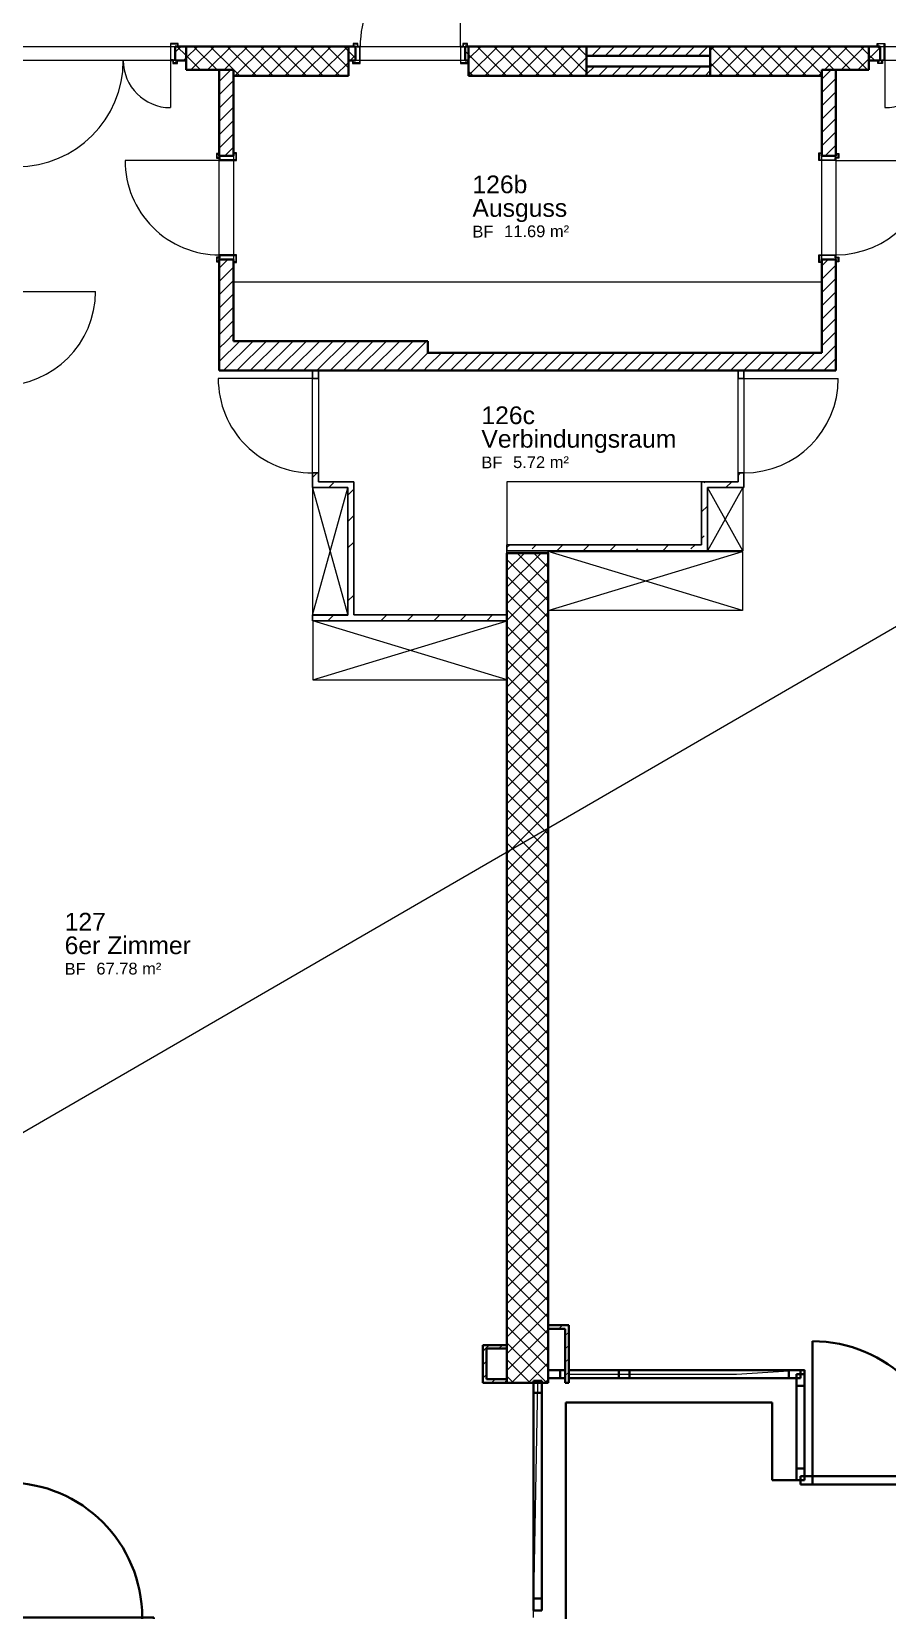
# Model space of a CAD drawing. Header units: centimetres. Extents: x -63 to 12757, y -227 to 7527.
# Drawn here: x 2124 to 2850, y 952 to 2291 of the extents above; entities that cross this region are included whole.
import ezdxf

# ---------------------------------------------------------------- set-up
doc = ezdxf.new("R2010")
doc.units = ezdxf.units.CM
for name, color, linetype, lineweight in [('A----___H_HATCH', 252, 'Continuous', 9), ('A----___J_MARKEN', 252, 'Continuous', 15), ('A_E--___E_WAENDE', 7, 'Continuous', 35), ('A_E5-___E_FENTUER', 252, 'Continuous', 9), ('A_M1-___E_TRENNWAENDE', 7, 'Continuous', 25), ('A_R--___E_AUSSTATTUNG', 253, 'Continuous', 9), ('A_Z20___E_RAUM', 255, 'Continuous', 9), ('A_Z21___T_RAUMTEXT', 7, 'Continuous', 15)]:
    doc.layers.add(name, color=color, linetype=linetype, lineweight=lineweight)
doc.styles.add('Arial_1', font='arial.ttf', dxfattribs={"height": 0.2})
doc.styles.add('Arial_2', font='arial.ttf', dxfattribs={"height": 10})
doc.styles.add('Arial_3', font='arial.ttf', dxfattribs={"height": 15})
pattern_1 = [(45, (0, 0), (-7.071068, 7.071068), []), (135, (0, 0), (-7.071068, -7.071068), [])]
pattern_2 = [(45, (0, 0), (-5.656854, 5.656854), [])]
pattern_3 = [(45, (0, 0), (-22.45064, 22.45064), []), (45, (22.45, 0), (-22.45064, 22.45064), [15.875, -7.937])]

# ---------------------------------------------------------------- blocks, each defined once
blk = doc.blocks.new('_Zargentür 2-flg - Ungleich - 130 x 210-1939757-033O')
at = {"layer": 'A_E5-___E_FENTUER'}
for p, q in [((-90, -1.6), (-90, 88.4)), ((40, -1.6), (40, 38.4)), ((-96, 0.9), (-92, 0.9)), ((-96, -1.6), (-96, 0.9)), ((-95.5, 0.4), (-95.5, -1.6)), ((-92.5, 0.4), (-95.5, 0.4)), ((-92.5, -2.1), (-92.5, 0.4)), ((-92, 0.9), (-92, -1.6)), ((42, 0.9), (46, 0.9)), ((42, -1.6), (42, 0.9)), ((42.5, 0.4), (42.5, -2.1)), ((45.5, 0.4), (42.5, 0.4)), ((45.5, -1.6), (45.5, 0.4)), ((46, 0.9), (46, -1.6)), ((-95.5, -1.6), (-96, -1.6)), ((-90.5, -2.1), (-92.5, -2.1)), ((-92, -1.6), (-90, -1.6)), ((-90.5, -15.6), (-90.5, -2.1)), ((-90, -1.6), (-90, -16.1)), ((40, -1.6), (42, -1.6)), ((40, -16.1), (40, -1.6)), ((40.5, -2.1), (40.5, -15.6)), ((42.5, -2.1), (40.5, -2.1)), ((46, -1.6), (45.5, -1.6)), ((-96.5, -13.6), (-96, -13.6)), ((-96.5, -16.1), (-96.5, -13.6)), ((-90, -16.1), (-96.5, -16.1)), ((-96, -13.6), (-96, -15.6)), ((-96, -15.6), (-90.5, -15.6)), ((46.5, -16.1), (40, -16.1)), ((40.5, -15.6), (46, -15.6)), ((46, -13.6), (46.5, -13.6)), ((46, -15.6), (46, -13.6)), ((46.5, -13.6), (46.5, -16.1))]:
    blk.add_line(p, q, dxfattribs=at)
for centre, radius, start, end in [((-90, -1.6), 90, 360, 90), ((40, -1.6), 40, 90, 180)]:
    blk.add_arc(centre, radius, start, end, dxfattribs=at)
blk = doc.blocks.new('_Zargentür 2-flg - Ungleich - 130 x 210-1939760-033O')
at = {"layer": 'A_E5-___E_FENTUER'}
for p, q in [((-90, 16.1), (-96.5, 16.1)), ((-96.5, 16.1), (-96.5, 13.6)), ((-96.5, 13.6), (-96, 13.6)), ((-96, 13.6), (-96, 15.6)), ((-96, 15.6), (-90.5, 15.6)), ((-90.5, 15.6), (-90.5, 2.1)), ((-90, 1.6), (-90, 16.1)), ((40, 16.1), (40, 1.6)), ((46.5, 16.1), (40, 16.1)), ((40.5, 2.1), (40.5, 15.6)), ((40.5, 15.6), (46, 15.6)), ((46, 15.6), (46, 13.6)), ((46, 13.6), (46.5, 13.6)), ((46.5, 13.6), (46.5, 16.1)), ((-95.5, 1.6), (-96, 1.6)), ((-96, 1.6), (-96, -0.9)), ((-95.5, -0.4), (-95.5, 1.6)), ((-90.5, 2.1), (-92.5, 2.1)), ((-92.5, 2.1), (-92.5, -0.4)), ((-92, -0.9), (-92, 1.6)), ((-92, 1.6), (-90, 1.6)), ((-90, 1.6), (-90, -88.4)), ((40, 1.6), (40, -38.4)), ((40, 1.6), (42, 1.6)), ((42.5, 2.1), (40.5, 2.1)), ((42, 1.6), (42, -0.9)), ((42.5, -0.4), (42.5, 2.1)), ((46, 1.6), (45.5, 1.6)), ((45.5, 1.6), (45.5, -0.4)), ((46, -0.9), (46, 1.6)), ((-96, -0.9), (-92, -0.9)), ((-92.5, -0.4), (-95.5, -0.4)), ((42, -0.9), (46, -0.9)), ((45.5, -0.4), (42.5, -0.4))]:
    blk.add_line(p, q, dxfattribs=at)
for centre, radius, start, end in [((-90, 1.6), 90, 270, 0), ((40, 1.6), 40, 180, 270)]:
    blk.add_arc(centre, radius, start, end, dxfattribs=at)
blk = doc.blocks.new('_Zargentür 1-flg - 80 x 210-2022519-033O')
at = {"layer": 'A_E5-___E_FENTUER'}
for p, q in [((-40, 19.3), (-46.5, 19.3)), ((-46.5, 19.3), (-46.5, 16.8)), ((-46.5, 16.8), (-46, 16.8)), ((-46, 16.8), (-46, 18.8)), ((-46, 18.8), (-40.5, 18.8)), ((-40.5, 18.8), (-40.5, 5.3)), ((-40, 4.8), (-40, 19.3)), ((40, 19.3), (40, 4.8)), ((46.5, 19.3), (40, 19.3)), ((40.5, 5.3), (40.5, 18.8)), ((40.5, 18.8), (46, 18.8)), ((46, 18.8), (46, 16.8)), ((46, 16.8), (46.5, 16.8)), ((46.5, 16.8), (46.5, 19.3)), ((-45.5, 4.8), (-46, 4.8)), ((-46, 4.8), (-46, 2.3)), ((-46, 2.3), (-42, 2.3)), ((-45.5, 2.8), (-45.5, 4.8)), ((-42.5, 2.8), (-45.5, 2.8)), ((-40.5, 5.3), (-42.5, 5.3)), ((-42.5, 5.3), (-42.5, 2.8)), ((-42, 2.3), (-42, 4.8)), ((-42, 4.8), (-40, 4.8)), ((-40, 4.8), (-40, -75.2)), ((40, 4.8), (42, 4.8)), ((42.5, 5.3), (40.5, 5.3)), ((42, 4.8), (42, 2.3)), ((42, 2.3), (46, 2.3)), ((42.5, 2.8), (42.5, 5.3)), ((45.5, 2.8), (42.5, 2.8)), ((46, 4.8), (45.5, 4.8)), ((45.5, 4.8), (45.5, 2.8)), ((46, 2.3), (46, 4.8))]:
    blk.add_line(p, q, dxfattribs=at)
blk.add_arc((-40, 4.8), 80, 270, 0, dxfattribs=at)
blk = doc.blocks.new('_Zargentür 1-flg - 85 x 210-2022585-033O')
at = {"layer": 'A_E5-___E_FENTUER'}
for p, q in [((-42.5, 19.3), (-49, 19.3)), ((-49, 19.3), (-49, 16.8)), ((-49, 16.8), (-48.5, 16.8)), ((-48.5, 16.8), (-48.5, 18.8)), ((-48.5, 18.8), (-43, 18.8)), ((-43, 18.8), (-43, 5.3)), ((-42.5, 4.8), (-42.5, 19.3)), ((42.5, 19.3), (42.5, 4.8)), ((49, 19.3), (42.5, 19.3)), ((43, 5.3), (43, 18.8)), ((43, 18.8), (48.5, 18.8)), ((48.5, 18.8), (48.5, 16.8)), ((48.5, 16.8), (49, 16.8)), ((49, 16.8), (49, 19.3)), ((-48, 4.8), (-48.5, 4.8)), ((-48.5, 4.8), (-48.5, 2.3)), ((-48.5, 2.3), (-44.5, 2.3)), ((-48, 2.8), (-48, 4.8)), ((-45, 2.8), (-48, 2.8)), ((-43, 5.3), (-45, 5.3)), ((-45, 5.3), (-45, 2.8)), ((-44.5, 2.3), (-44.5, 4.8)), ((-44.5, 4.8), (-42.5, 4.8)), ((-42.5, 4.8), (-42.5, -80.2)), ((42.5, 4.8), (44.5, 4.8)), ((45, 5.3), (43, 5.3)), ((44.5, 4.8), (44.5, 2.3)), ((44.5, 2.3), (48.5, 2.3)), ((45, 2.8), (45, 5.3)), ((48, 2.8), (45, 2.8)), ((48.5, 4.8), (48, 4.8)), ((48, 4.8), (48, 2.8)), ((48.5, 2.3), (48.5, 4.8))]:
    blk.add_line(p, q, dxfattribs=at)
blk.add_arc((-42.5, 4.8), 85, 270, 0, dxfattribs=at)
blk = doc.blocks.new('_Zargentür 1-flg - 80 x 210-V13-033O')
at = {"layer": 'A_E5-___E_FENTUER'}
for p, q in [((-40, -4.8), (-40, 75.2)), ((-46, -2.3), (-42, -2.3)), ((-46, -4.8), (-46, -2.3)), ((-45.5, -4.8), (-46, -4.8)), ((-45.5, -2.8), (-45.5, -4.8)), ((-42.5, -2.8), (-45.5, -2.8)), ((-42.5, -5.3), (-42.5, -2.8)), ((-40.5, -5.3), (-42.5, -5.3)), ((-42, -2.3), (-42, -4.8)), ((-42, -4.8), (-40, -4.8)), ((-40.5, -18.8), (-40.5, -5.3)), ((-40, -4.8), (-40, -19.3)), ((40, -4.8), (42, -4.8)), ((40, -19.3), (40, -4.8)), ((40.5, -5.3), (40.5, -18.8)), ((42.5, -5.3), (40.5, -5.3)), ((42, -2.3), (46, -2.3)), ((42, -4.8), (42, -2.3)), ((42.5, -2.8), (42.5, -5.3)), ((45.5, -2.8), (42.5, -2.8)), ((45.5, -4.8), (45.5, -2.8)), ((46, -4.8), (45.5, -4.8)), ((46, -2.3), (46, -4.8)), ((-46.5, -16.8), (-46, -16.8)), ((-46.5, -19.3), (-46.5, -16.8)), ((-40, -19.3), (-46.5, -19.3)), ((-46, -16.8), (-46, -18.8)), ((-46, -18.8), (-40.5, -18.8)), ((46.5, -19.3), (40, -19.3)), ((40.5, -18.8), (46, -18.8)), ((46, -16.8), (46.5, -16.8)), ((46, -18.8), (46, -16.8)), ((46.5, -16.8), (46.5, -19.3))]:
    blk.add_line(p, q, dxfattribs=at)
blk.add_arc((-40, -4.8), 80, 360, 90, dxfattribs=at)
blk = doc.blocks.new('_Zargentür 1-flg - 80 x 210-V16-033O')
at = {"layer": 'A_E5-___E_FENTUER'}
for p, q in [((-40, -4.8), (-40, 75.2)), ((-46, -2.3), (-42, -2.3)), ((-46, -4.8), (-46, -2.3)), ((-45.5, -4.8), (-46, -4.8)), ((-45.5, -2.8), (-45.5, -4.8)), ((-42.5, -2.8), (-45.5, -2.8)), ((-42.5, -5.3), (-42.5, -2.8)), ((-40.5, -5.3), (-42.5, -5.3)), ((-42, -2.3), (-42, -4.8)), ((-42, -4.8), (-40, -4.8)), ((-40.5, -18.8), (-40.5, -5.3)), ((-40, -4.8), (-40, -19.3)), ((40, -4.8), (42, -4.8)), ((40, -19.3), (40, -4.8)), ((40.5, -5.3), (40.5, -18.8)), ((42.5, -5.3), (40.5, -5.3)), ((42, -2.3), (46, -2.3)), ((42, -4.8), (42, -2.3)), ((42.5, -2.8), (42.5, -5.3)), ((45.5, -2.8), (42.5, -2.8)), ((45.5, -4.8), (45.5, -2.8)), ((46, -4.8), (45.5, -4.8)), ((46, -2.3), (46, -4.8)), ((-46.5, -16.8), (-46, -16.8)), ((-46, -16.8), (-46, -18.8)), ((-46, -18.8), (-40.5, -18.8)), ((-40, -19.3), (-46, -19.3)), ((46.5, -19.3), (40, -19.3)), ((40.5, -18.8), (46, -18.8)), ((46, -16.8), (46.5, -16.8)), ((46, -18.8), (46, -16.8)), ((46.5, -16.8), (46.5, -19.3))]:
    blk.add_line(p, q, dxfattribs=at)
blk.add_arc((-40, -4.8), 80, 360, 90, dxfattribs=at)
blk = doc.blocks.new('_Tür 1-flg - 80 x 210-1934390-033O')
at = {"layer": 'A_E5-___E_FENTUER'}
blk.add_line((-40, 2.44), (-40, 82.44), dxfattribs=at)
blk.add_arc((-40, 2.44), 80, 360, 90, dxfattribs=at)
blk = doc.blocks.new('_Tür 1-flg - 80 x 210-1934389-033O')
at = {"layer": 'A_E5-___E_FENTUER'}
blk.add_line((-40, -2.44), (-40, -82.44), dxfattribs=at)
blk.add_arc((-40, -2.44), 80, 270, 0, dxfattribs=at)
blk = doc.blocks.new('_Tür 1-flg - Rahmen - Unterlicht - _Tür 1-flg - Rahmen 10_10_30 - U 224cm-1390390-033O')
at = {"layer": 'A_E--___E_WAENDE'}
for p, q in [((-57.2, 3.5), (-57.2, 118)), ((-57.2, 3.5), (-67.2, 3.5)), ((-67.2, 3.5), (-67.2, -3.5)), ((-57.2, -3.5), (-57.2, 3.5)), ((-57.2, 3.5), (-57.2, -3.5)), ((-57.2, 3.5), (57.2, 3.5)), ((67.2, 3.5), (57.2, 3.5)), ((57.2, 3.5), (57.2, -3.5)), ((57.2, -3.5), (57.2, 3.5)), ((67.2, -3.5), (67.2, 3.5)), ((-67.2, -3.5), (-57.2, -3.5)), ((57.2, -3.5), (-57.2, -3.5)), ((57.2, -3.5), (67.2, -3.5))]:
    blk.add_line(p, q, dxfattribs=at)
blk.add_arc((-57.2, 3.5), 114.5, 0, 90, dxfattribs=at)
blk = doc.blocks.new('_Flügel 1-flg - Unterlicht - Rahmen 10cm - Höhe U 151cm-1954290-033O')
at = {"layer": 'A_E--___E_WAENDE'}
for p, q in [((-87.3, 3.5), (-97.3, 3.5)), ((-97.3, 3.5), (-97.3, -3.5)), ((-87.3, -3.5), (-87.3, 3.5)), ((-87.3, 3.5), (87.3, 3.5)), ((-87.3, 3.5), (-87.3, -3.5)), ((97.3, 3.5), (87.3, 3.5)), ((87.3, 3.5), (87.3, -3.5)), ((87.3, 3.5), (87.3, -3.5)), ((97.3, -3.5), (97.3, 3.5)), ((-97.3, -3.5), (-87.3, -3.5)), ((87.3, -3.5), (-87.3, -3.5)), ((87.3, -3.5), (97.3, -3.5))]:
    blk.add_line(p, q, dxfattribs=at)
blk = doc.blocks.new('_Flügel 2-flg - Unterlicht - Rahmen 10cm - Unterlicht 151cm-1394639-033O')
at = {"layer": 'A_E--___E_WAENDE'}
for p, q in [((-97, 3.5), (-107, 3.5)), ((-107, 3.5), (-107, -3.5)), ((-97, -3.5), (-97, 3.5)), ((-97, 3.5), (-92.5, 3.5)), ((-97, 3.5), (-97, -3.5)), ((-89.5, 3.5), (-47, 3.5)), ((-38, 3.5), (-47, 3.5)), ((-47, 3.5), (-47, -3.5)), ((-47, -3.5), (-47, 3.5)), ((-38, -3.5), (-38, 3.5)), ((-38, 3.5), (97, 3.5)), ((-38, 3.5), (-38, -3.5)), ((107, 3.5), (97, 3.5)), ((97, 3.5), (97, -3.5)), ((97, 3.5), (97, -3.5)), ((107, -3.5), (107, 3.5)), ((-107, -3.5), (-97, -3.5)), ((-92.5, -3.5), (-97, -3.5)), ((-47, -3.5), (-89.5, -3.5)), ((-47, -3.5), (-38, -3.5)), ((97, -3.5), (-38, -3.5)), ((97, -3.5), (107, -3.5))]:
    blk.add_line(p, q, dxfattribs=at)
blk = doc.blocks.new('_Flügel 1-flg - Unterlicht - Rahmen 10cm - Höhe U 151cm-1386699-033O')
at = {"layer": 'A_E--___E_WAENDE'}
for p, q in [((-35, 3.5), (-45, 3.5)), ((-45, 3.5), (-45, -3.5)), ((-35, -3.5), (-35, 3.5)), ((-35, 3.5), (35, 3.5)), ((-35, 3.5), (-35, -3.5)), ((45, 3.5), (35, 3.5)), ((35, 3.5), (35, -3.5)), ((35, 3.5), (35, -3.5)), ((45, -3.5), (45, 3.5)), ((-45, -3.5), (-35, -3.5)), ((35, -3.5), (-35, -3.5)), ((35, -3.5), (45, -3.5))]:
    blk.add_line(p, q, dxfattribs=at)
blk = doc.blocks.new('_Schrank Variabel - _Schrank Variabel-2058761-033O')
at = {"layer": 'A_R--___E_AUSSTATTUNG'}
for p, q in [((-20.8, -80.1), (-20.8, 84.7)), ((-20.8, 84.7), (29.2, 84.7)), ((-20.8, -80.1), (29.2, 84.7)), ((-20.8, 84.7), (29.2, -80.1)), ((29.2, 84.7), (29.2, -80.1)), ((29.2, -80.1), (-20.8, -80.1))]:
    blk.add_line(p, q, dxfattribs=at)
blk = doc.blocks.new('_Schrank Variabel - _Schrank Variabel-2055814-033O')
at = {"layer": 'A_R--___E_AUSSTATTUNG'}
for p, q in [((-10.8, -24.5), (-10.8, 29)), ((-10.8, 29), (19.2, 29)), ((-10.8, -24.5), (19.2, 29)), ((-10.8, 29), (19.2, -24.5)), ((19.2, 29), (19.2, -24.5)), ((19.2, -24.5), (-10.8, -24.5))]:
    blk.add_line(p, q, dxfattribs=at)
blk = doc.blocks.new('_Schrank Variabel - _Schrank Variabel-2058941-033O')
at = {"layer": 'A_R--___E_AUSSTATTUNG'}
for p, q in [((29.2, 80.1), (-20.8, 80.1)), ((-20.8, 80.1), (-20.8, -84.7)), ((-20.8, 80.1), (29.2, -84.7)), ((-20.8, -84.7), (29.2, 80.1)), ((29.2, -84.7), (29.2, 80.1)), ((-20.8, -84.7), (29.2, -84.7))]:
    blk.add_line(p, q, dxfattribs=at)
blk = doc.blocks.new('_Schrank Variabel - _Schrank Variabel-2075655-033O')
at = {"layer": 'A_R--___E_AUSSTATTUNG'}
for p, q in [((19.2, 51.7), (-10.8, 51.7)), ((-10.8, 51.7), (-10.8, -56.3)), ((-10.8, 51.7), (19.2, -56.3)), ((-10.8, -56.3), (19.2, 51.7)), ((19.2, -56.3), (19.2, 51.7)), ((-10.8, -56.3), (19.2, -56.3))]:
    blk.add_line(p, q, dxfattribs=at)
blk = doc.blocks.new('_Beschriftung Räume - Nummer_ Name_ Fläche-157530-033O')
at = {"layer": 'A_Z21___T_RAUMTEXT', "insert": (-0.364, -0.522), "char_height": 0.2, "width": 0.44093, "attachment_point": 1, "style": 'Arial_1'}
blk.add_mtext('BF', dxfattribs=at)

msp = doc.modelspace()

# ---------------------------------------------------------------- hatches: boundary and pattern name
at = {"layer": 'A----___H_HATCH'}
h = msp.add_hatch(dxfattribs=at)
h.set_pattern_fill('FP_2', color=256, style=0, pattern_type=2)
h.set_pattern_definition(pattern_1)
h.paths.add_polyline_path([(2107.3, 2266.6), (2107.3, 2278.6), (2097.8, 2278.6), (2097.8, 2266.6)], flags=0)
h.paths.add_polyline_path([(2254.8, 2266.6), (2254.8, 2278.6), (2245.3, 2278.6), (2245.3, 2266.6)], flags=0)
h = msp.add_hatch(dxfattribs=at)
h.set_pattern_fill('FP_2', color=256, style=0, pattern_type=2)
h.set_pattern_definition(pattern_1)
h.paths.add_polyline_path([(2294.8, 2258.6), (2294.8, 2278.6), (2254.8, 2278.6), (2254.8, 2258.6)], flags=0)
h = msp.add_hatch(dxfattribs=at)
h.set_pattern_fill('FP_2', color=256, style=0, pattern_type=2)
h.set_pattern_definition(pattern_1)
h.paths.add_polyline_path([(2368.5, 2253.6), (2392.3, 2253.6), (2392.3, 2278.6), (2294.8, 2278.6), (2294.8, 2253.6)], flags=0)
h = msp.add_hatch(dxfattribs=at)
h.set_pattern_fill('FP_2', color=256, style=0, pattern_type=2)
h.set_pattern_definition(pattern_1)
h.paths.add_polyline_path([(2494.3, 2266.6), (2494.3, 2278.6), (2491.3, 2278.6), (2491.3, 2266.6)], flags=0)
h.paths.add_polyline_path([(2398.3, 2266.6), (2398.3, 2278.6), (2392.3, 2278.6), (2392.3, 2266.6)], flags=0)
h = msp.add_hatch(dxfattribs=at)
h.set_pattern_fill('FP_2', color=256, style=0, pattern_type=2)
h.set_pattern_definition(pattern_1)
h.paths.add_polyline_path([(2494.3, 2253.6), (2594.3, 2253.6), (2594.3, 2278.6), (2494.3, 2278.6)], flags=0)
h = msp.add_hatch(dxfattribs=at)
h.set_pattern_fill('FP_18', color=256, style=0, pattern_type=2)
h.set_pattern_definition(pattern_2)
h.paths.add_polyline_path([(2699.3, 2270.6), (2699.3, 2278.6), (2594.3, 2278.6), (2594.3, 2270.6)], flags=0)
h = msp.add_hatch(dxfattribs=at)
h.set_pattern_fill('FP_2', color=256, style=0, pattern_type=2)
h.set_pattern_definition(pattern_1)
h.paths.add_polyline_path([(2793.8, 2253.6), (2793.8, 2278.6), (2699.3, 2278.6), (2699.3, 2253.6)], flags=0)
h = msp.add_hatch(dxfattribs=at)
h.set_pattern_fill('FP_2', color=256, style=0, pattern_type=2)
h.set_pattern_definition(pattern_1)
h.paths.add_polyline_path([(2793.8, 2258.6), (2833.8, 2258.6), (2833.8, 2278.6), (2793.8, 2278.6)], flags=0)
h = msp.add_hatch(dxfattribs=at)
h.set_pattern_fill('FP_2', color=256, style=0, pattern_type=2)
h.set_pattern_definition(pattern_1)
h.paths.add_polyline_path([(2833.8, 2266.6), (2843.3, 2266.6), (2843.3, 2278.6), (2833.8, 2278.6)], flags=0)
h.paths.add_polyline_path([(2990.8, 2266.6), (2990.8, 2278.6), (2981.3, 2278.6), (2981.3, 2266.6)], flags=0)
h = msp.add_hatch(dxfattribs=at)
h.set_pattern_fill('FP_18', color=256, style=0, pattern_type=2)
h.set_pattern_definition(pattern_2)
h.paths.add_polyline_path([(2282.8, 2028.6), (2294.8, 2028.6), (2294.8, 2097.7), (2282.8, 2097.7), (2282.8, 2033)], flags=0)
h.paths.add_polyline_path([(2294.8, 2185.7), (2294.8, 2258.6), (2282.8, 2258.6), (2282.8, 2185.7)], flags=0)
h = msp.add_hatch(dxfattribs=at)
h.set_pattern_fill('FP_18', color=256, style=0, pattern_type=2)
h.set_pattern_definition(pattern_2)
h.paths.add_polyline_path([(2699.3, 2253.6), (2699.3, 2261.6), (2594.3, 2261.6), (2594.3, 2253.6)], flags=0)
h = msp.add_hatch(dxfattribs=at)
h.set_pattern_fill('FP_18', color=256, style=0, pattern_type=2)
h.set_pattern_definition(pattern_2)
h.paths.add_polyline_path([(2793.8, 2018.7), (2805.8, 2018.7), (2805.8, 2097.7), (2793.8, 2097.7), (2793.8, 2033)], flags=0)
h.paths.add_polyline_path([(2805.8, 2185.7), (2805.8, 2258.6), (2793.8, 2258.6), (2793.8, 2185.7)], flags=0)
h = msp.add_hatch(dxfattribs=at)
h.set_pattern_fill('FP_18', color=256, style=0, pattern_type=2)
h.set_pattern_definition(pattern_2)
h.paths.add_polyline_path([(2459.8, 2003.6), (2459.8, 2028.6), (2282.8, 2028.6), (2282.8, 2003.6), (2368.5, 2003.6)], flags=0)
h = msp.add_hatch(dxfattribs=at)
h.set_pattern_fill('FP_18', color=256, style=0, pattern_type=2)
h.set_pattern_definition(pattern_2)
h.paths.add_polyline_path([(2722.8, 2003.7), (2805.8, 2003.7), (2805.8, 2018.7), (2459.8, 2018.7), (2459.8, 2003.7)], flags=0)
h = msp.add_hatch(dxfattribs=at)
h.set_pattern_fill('FP_15', color=256, style=0, pattern_type=2)
h.set_pattern_definition(pattern_3)
h.paths.add_polyline_path([(2366.8, 1904.2), (2366.8, 1916.7), (2361.8, 1916.7), (2361.8, 1904.2)], flags=0)
h.paths.add_polyline_path([(2361.8, 1996.7), (2366.8, 1996.7), (2366.8, 2003.6), (2361.8, 2003.6)], flags=0)
h = msp.add_hatch(dxfattribs=at)
h.set_pattern_fill('FP_15', color=256, style=0, pattern_type=2)
h.set_pattern_definition(pattern_3)
h.paths.add_polyline_path([(2727.8, 1909.2), (2727.8, 1916.7), (2722.8, 1916.7), (2722.8, 1909.2)], flags=0)
h.paths.add_polyline_path([(2722.8, 1996.7), (2727.8, 1996.7), (2727.8, 2003.7), (2722.8, 2003.7)], flags=0)
h = msp.add_hatch(dxfattribs=at)
h.set_pattern_fill('FP_15', color=256, style=0, pattern_type=2)
h.set_pattern_definition(pattern_3)
h.paths.add_polyline_path([(2391.8, 1904.2), (2396.8, 1904.2), (2396.8, 1909.2), (2366.8, 1909.2), (2366.8, 1904.2), (2368.5, 1904.2)], flags=0)
h = msp.add_hatch(dxfattribs=at)
h.set_pattern_fill('FP_15', color=256, style=0, pattern_type=2)
h.set_pattern_definition(pattern_3)
h.paths.add_polyline_path([(2396.8, 1796.2), (2396.8, 1904.2), (2391.8, 1904.2), (2391.8, 1796.2)], flags=0)
h = msp.add_hatch(dxfattribs=at)
h.set_pattern_fill('FP_15', color=256, style=0, pattern_type=2)
h.set_pattern_definition(pattern_3)
h.paths.add_polyline_path([(2696.8, 1855.7), (2696.8, 1909.2), (2691.8, 1909.2), (2691.8, 1855.7)], flags=0)
h = msp.add_hatch(dxfattribs=at)
h.set_pattern_fill('FP_15', color=256, style=0, pattern_type=2)
h.set_pattern_definition(pattern_3)
h.paths.add_polyline_path([(2696.8, 1904.2), (2727.8, 1904.2), (2727.8, 1909.2), (2696.8, 1909.2)], flags=0)
h = msp.add_hatch(dxfattribs=at)
h.set_pattern_fill('FP_15', color=256, style=0, pattern_type=2)
h.set_pattern_definition(pattern_3)
h.paths.add_polyline_path([(2526.8, 1850.7), (2696.8, 1850.7), (2696.8, 1855.7), (2526.8, 1855.7)], flags=0)
h = msp.add_hatch(dxfattribs=at)
h.set_pattern_fill('FP_2', color=256, style=0, pattern_type=2)
h.set_pattern_definition(pattern_1)
h.paths.add_polyline_path([(2561.8, 1144.7), (2561.8, 1848.7), (2526.8, 1848.7), (2526.8, 1144.7)], flags=0)
h = msp.add_hatch(dxfattribs=at)
h.set_pattern_fill('FP_15', color=256, style=0, pattern_type=2)
h.set_pattern_definition(pattern_3)
h.paths.add_polyline_path([(2526.8, 1791.2), (2526.8, 1796.2), (2361.8, 1796.2), (2361.8, 1791.2), (2368.5, 1791.2)], flags=0)
h = msp.add_hatch(dxfattribs=at)
h.set_pattern_fill('FP_18', color=256, style=0, pattern_type=2)
h.set_pattern_definition(pattern_2)
h.paths.add_polyline_path([(2576.3, 1190.6), (2579.3, 1190.6), (2579.3, 1193.6), (2561.8, 1193.6), (2561.8, 1190.6)], flags=0)
h = msp.add_hatch(dxfattribs=at)
h.set_pattern_fill('FP_18', color=256, style=0, pattern_type=2)
h.set_pattern_definition(pattern_2)
h.paths.add_polyline_path([(2579.3, 1144.7), (2579.3, 1190.6), (2576.3, 1190.6), (2576.3, 1144.7)], flags=0)
h = msp.add_hatch(dxfattribs=at)
h.set_pattern_fill('FP_18', color=256, style=0, pattern_type=2)
h.set_pattern_definition(pattern_2)
h.paths.add_polyline_path([(2526.8, 1173.7), (2526.8, 1176.7), (2506.3, 1176.7), (2506.3, 1173.7), (2509.3, 1173.7)], flags=0)
h = msp.add_hatch(dxfattribs=at)
h.set_pattern_fill('FP_18', color=256, style=0, pattern_type=2)
h.set_pattern_definition(pattern_2)
h.paths.add_polyline_path([(2509.3, 1147.7), (2509.3, 1173.7), (2506.3, 1173.7), (2506.3, 1147.7)], flags=0)
h = msp.add_hatch(dxfattribs=at)
h.set_pattern_fill('FP_18', color=256, style=0, pattern_type=2)
h.set_pattern_definition(pattern_2)
h.paths.add_polyline_path([(2526.8, 1144.7), (2526.8, 1147.7), (2506.3, 1147.7), (2506.3, 1144.7)], flags=0)

# ---------------------------------------------------------------- linework, layer by layer
at = {"layer": 'A----___J_MARKEN'}
msp.add_line((246.8, 273.7), (11178.4, 6609.7), dxfattribs=at)
at = {"layer": 'A_E--___E_WAENDE'}
for p, q in [((2254.8, 2278.6), (2245.3, 2278.6)), ((2245.3, 2278.6), (2245.3, 2266.6)), ((2254.8, 2266.6), (2254.8, 2278.6)), ((2294.8, 2278.6), (2254.8, 2278.6)), ((2254.8, 2278.6), (2254.8, 2258.6)), ((2392.3, 2278.6), (2294.8, 2278.6)), ((2392.3, 2253.6), (2392.3, 2278.6)), ((2398.3, 2278.6), (2392.3, 2278.6)), ((2392.3, 2278.6), (2392.3, 2266.6)), ((2398.3, 2266.6), (2398.3, 2278.6)), ((2494.3, 2278.6), (2491.3, 2278.6)), ((2491.3, 2278.6), (2491.3, 2266.6)), ((2594.3, 2278.6), (2494.3, 2278.6)), ((2494.3, 2278.6), (2494.3, 2253.6)), ((2494.3, 2266.6), (2494.3, 2278.6)), ((2594.3, 2261.6), (2594.3, 2278.6)), ((2699.3, 2278.6), (2594.3, 2278.6)), ((2594.3, 2278.6), (2594.3, 2270.6)), ((2793.8, 2278.6), (2699.3, 2278.6)), ((2699.3, 2278.6), (2699.3, 2270.6)), ((2699.3, 2270.6), (2699.3, 2278.6)), ((2833.8, 2278.6), (2793.8, 2278.6)), ((2843.3, 2278.6), (2833.8, 2278.6)), ((2833.8, 2278.6), (2833.8, 2266.6)), ((2833.8, 2258.6), (2833.8, 2278.6)), ((2843.3, 2266.6), (2843.3, 2278.6)), ((2245.3, 2266.6), (2254.8, 2266.6)), ((2392.3, 2266.6), (2398.3, 2266.6)), ((2491.3, 2266.6), (2494.3, 2266.6)), ((2594.3, 2270.6), (2699.3, 2270.6)), ((2699.3, 2270.6), (2699.3, 2253.6)), ((2833.8, 2266.6), (2843.3, 2266.6)), ((2254.8, 2258.6), (2294.8, 2258.6)), ((2282.8, 2258.6), (2282.8, 2185.7)), ((2294.8, 2258.6), (2282.8, 2258.6)), ((2294.8, 2258.6), (2294.8, 2253.6)), ((2294.8, 2185.7), (2294.8, 2258.6)), ((2294.8, 2253.6), (2392.3, 2253.6)), ((2494.3, 2253.6), (2594.3, 2253.6)), ((2594.3, 2253.6), (2594.3, 2261.6)), ((2699.3, 2261.6), (2594.3, 2261.6)), ((2594.3, 2261.6), (2594.3, 2253.6)), ((2594.3, 2253.6), (2699.3, 2253.6)), ((2699.3, 2253.6), (2699.3, 2261.6)), ((2699.3, 2253.6), (2793.8, 2253.6)), ((2793.8, 2253.6), (2793.8, 2258.6)), ((2805.8, 2258.6), (2793.8, 2258.6)), ((2793.8, 2258.6), (2793.8, 2185.7)), ((2793.8, 2258.6), (2833.8, 2258.6)), ((2805.8, 2185.7), (2805.8, 2258.6)), ((2282.8, 2185.7), (2294.8, 2185.7)), ((2793.8, 2185.7), (2805.8, 2185.7)), ((2282.8, 2097.7), (2282.8, 2028.6)), ((2294.8, 2097.7), (2282.8, 2097.7)), ((2294.8, 2028.6), (2294.8, 2097.7)), ((2805.8, 2097.7), (2793.8, 2097.7)), ((2793.8, 2097.7), (2793.8, 2018.7)), ((2805.8, 2018.7), (2805.8, 2097.7)), ((2282.8, 2028.6), (2282.8, 2003.6)), ((2459.8, 2028.6), (2294.8, 2028.6)), ((2459.8, 2018.7), (2459.8, 2028.6)), ((2793.8, 2018.7), (2459.8, 2018.7)), ((2805.8, 2003.7), (2805.8, 2018.7)), ((2282.8, 2003.6), (2361.8, 2003.6)), ((2366.8, 2003.6), (2361.8, 2003.6)), ((2366.8, 2003.6), (2459.8, 2003.6)), ((2459.8, 2003.7), (2722.8, 2003.7)), ((2459.8, 2003.6), (2459.8, 2003.7)), ((2727.8, 2003.7), (2722.8, 2003.7)), ((2727.8, 2003.7), (2805.8, 2003.7)), ((2561.8, 1848.7), (2526.8, 1848.7)), ((2526.8, 1848.7), (2526.8, 1796.2)), ((2561.8, 1193.6), (2561.8, 1848.7)), ((2526.8, 1791.2), (2526.8, 1796.2)), ((2526.8, 1791.2), (2526.8, 1176.7)), ((2579.3, 1193.6), (2561.8, 1193.6)), ((2561.8, 1193.6), (2561.8, 1190.6)), ((2579.3, 1190.6), (2579.3, 1193.6)), ((2561.8, 1147.7), (2561.8, 1190.6)), ((2561.8, 1190.6), (2576.3, 1190.6)), ((2576.3, 1190.6), (2576.3, 1144.7)), ((2579.3, 1144.7), (2579.3, 1190.6)), ((2526.8, 1176.7), (2506.3, 1176.7)), ((2506.3, 1176.7), (2506.3, 1173.7)), ((2506.3, 1173.7), (2506.3, 1147.7)), ((2509.3, 1173.7), (2526.8, 1173.7)), ((2509.3, 1147.7), (2509.3, 1173.7)), ((2526.8, 1173.7), (2526.8, 1176.7)), ((2526.8, 1173.7), (2526.8, 1147.7)), ((2561.8, 1155.5), (2576.3, 1155.5)), ((2561.8, 1155.5), (2561.8, 1144.7)), ((2579.3, 1155.5), (2751.8, 1155.5)), ((2779.3, 1155.5), (2751.8, 1155.5)), ((2779.3, 1155.5), (2779.3, 1065.5)), ((2506.3, 1147.7), (2506.3, 1144.7)), ((2506.3, 1144.7), (2526.8, 1144.7)), ((2526.8, 1147.7), (2509.3, 1147.7)), ((2526.8, 1147.7), (2526.8, 1144.7)), ((2526.8, 1144.7), (2561.8, 1144.7)), ((2549.3, 951.5), (2549.3, 1144.7)), ((2561.8, 1144.7), (2556.3, 1144.7)), ((2561.8, 1144.7), (2561.8, 1147.7)), ((2576.3, 1144.7), (2579.3, 1144.7)), ((2751.8, 1128), (2576.8, 1128)), ((2576.8, 1128), (2576.8, 918)), ((2751.8, 1062), (2751.8, 1128)), ((2775.8, 1062), (2751.8, 1062))]:
    msp.add_line(p, q, dxfattribs=at)
at = {"layer": 'A_M1-___E_TRENNWAENDE'}
for p, q in [((2361.8, 2003.6), (2361.8, 1996.7)), ((2361.8, 1996.7), (2366.8, 1996.7)), ((2366.8, 1996.7), (2366.8, 2003.6)), ((2722.8, 2003.7), (2722.8, 1996.7)), ((2722.8, 1996.7), (2727.8, 1996.7)), ((2727.8, 1996.7), (2727.8, 2003.7)), ((2361.8, 1916.7), (2361.8, 1904.2)), ((2366.8, 1916.7), (2361.8, 1916.7)), ((2366.8, 1909.2), (2366.8, 1916.7)), ((2727.8, 1916.7), (2722.8, 1916.7)), ((2722.8, 1916.7), (2722.8, 1909.2)), ((2727.8, 1909.2), (2727.8, 1916.7)), ((2361.8, 1904.2), (2366.8, 1904.2)), ((2396.8, 1909.2), (2366.8, 1909.2)), ((2366.8, 1904.2), (2391.8, 1904.2)), ((2391.8, 1904.2), (2391.8, 1796.2)), ((2396.8, 1904.2), (2396.8, 1909.2)), ((2396.8, 1796.2), (2396.8, 1904.2)), ((2696.8, 1909.2), (2691.8, 1909.2)), ((2691.8, 1909.2), (2691.8, 1855.7)), ((2722.8, 1909.2), (2696.8, 1909.2)), ((2696.8, 1855.7), (2696.8, 1904.2)), ((2696.8, 1904.2), (2727.8, 1904.2)), ((2727.8, 1904.2), (2727.8, 1909.2)), ((2691.8, 1855.7), (2526.8, 1855.7)), ((2526.8, 1855.7), (2526.8, 1850.7)), ((2526.8, 1850.7), (2696.8, 1850.7)), ((2696.8, 1850.7), (2696.8, 1855.7)), ((2391.8, 1796.2), (2361.8, 1796.2)), ((2361.8, 1796.2), (2361.8, 1791.2)), ((2526.8, 1796.2), (2396.8, 1796.2)), ((2361.8, 1791.2), (2526.8, 1791.2))]:
    msp.add_line(p, q, dxfattribs=at)
at = {"layer": 'A_R--___E_AUSSTATTUNG'}
for p, q in [((2294.8, 2078.7), (2793.8, 2078.7)), ((2691.8, 1909.2), (2526.8, 1909.2)), ((2526.8, 1909.2), (2526.8, 1855.7))]:
    msp.add_line(p, q, dxfattribs=at)
at = {"layer": 'A_Z20___E_RAUM', "flags": 128}
for points in [[(1677.8, 2548.6), (1677.8, 2278.6), (1698.8, 2278.6), (1698.8, 2118.7), (1848.8, 2118.7), (1848.8, 2278.6), (1903.8, 2278.6), (2002.8, 2278.6), (2085.7, 2278.6), (2097.8, 2278.6), (2107.1, 2278.6), (2254.8, 2278.6), (2282.7, 2278.6), (2294.8, 2278.6), (2295, 2278.6), (2392.3, 2278.6), (2494.3, 2278.6), (2594.3, 2278.6), (2699.3, 2278.6), (2793.7, 2278.6), (2793.8, 2278.6), (2806, 2278.6), (2833.8, 2278.6), (2990.7, 2278.6)], [(2549.3, 945.5), (2552.9, 1144.7), (2506.3, 1144.7), (2506.3, 1176.7), (2526.8, 1176.7), (2526.8, 1192.1), (2526.8, 1791.2), (2394.3, 1791.2), (2361.8, 1791.2), (2361.8, 1796.2), (2391.8, 1796.2), (2391.8, 1904.2), (2361.8, 1904.2), (2361.8, 2003.6), (2282.8, 2003.6), (2282.8, 2253.5), (2282.8, 2258.6), (2254.8, 2258.6), (2254.8, 2266.6), (2097.8, 2266.6)], [(2990.8, 2266.6), (2833.8, 2266.6), (2833.8, 2258.6), (2805.8, 2258.6), (2805.8, 2253.5), (2805.8, 2003.7), (2727.8, 2003.7), (2727.8, 1904.2), (2696.8, 1904.2), (2696.8, 1850.7), (2561.8, 1850.7), (2561.8, 1793.7), (2561.8, 1193.6), (2579.3, 1193.6), (2579.3, 1152), (2721.5, 1152), (2779.3, 1155.6), (2779.3, 1065.5), (3232.3, 1065.5)]]:
    msp.add_lwpolyline(points, dxfattribs=at)
for points in [[(2392.3, 2266.6), (2392.3, 2253.6), (2294.8, 2253.6), (2294.8, 2028.6), (2364.3, 2028.6), (2459.8, 2028.6), (2459.8, 2018.7), (2725.3, 2018.7), (2793.8, 2018.7), (2793.8, 2253.6), (2699.3, 2253.6), (2594.3, 2253.6), (2494.3, 2253.6), (2494.3, 2266.6)], [(2526.8, 1796.2), (2526.8, 1850.7), (2526.8, 1855.7), (2529, 1855.7), (2559.6, 1855.7), (2691.8, 1855.7), (2691.8, 1909.2), (2722.8, 1909.2), (2722.8, 2003.7), (2459.8, 2003.7), (2459.8, 2003.6), (2366.8, 2003.6), (2366.8, 1909.2), (2396.8, 1909.2), (2396.8, 1796.2)]]:
    msp.add_lwpolyline(points, close=True, dxfattribs=at)

# ---------------------------------------------------------------- block references
at = {"layer": 'A_E--___E_WAENDE'}
for name, p in [('_Tür 1-flg - Rahmen - Unterlicht - _Tür 1-flg - Rahmen 10_10_30 - U 224cm-1390390-033O', (2843.1, 1062)), ('_Flügel 2-flg - Unterlicht - Rahmen 10cm - Unterlicht 151cm-1394639-033O', (2668.8, 1152)), ('_Tür 1-flg - Rahmen - Unterlicht - _Tür 1-flg - Rahmen 10_10_30 - U 224cm-1390390-033O', (2160.1, 942))]:
    msp.add_blockref(name, p, dxfattribs=at)
for name, p, rotation in [('_Flügel 1-flg - Unterlicht - Rahmen 10cm - Höhe U 151cm-1954290-033O', (2552.8, 1048.9), 89.99999999999987), ('_Flügel 1-flg - Unterlicht - Rahmen 10cm - Höhe U 151cm-1386699-033O', (2775.8, 1107), 270)]:
    msp.add_blockref(name, p, dxfattribs=dict(at, rotation=rotation))
at = {"layer": 'A_E5-___E_FENTUER'}
for name, p, rotation in [('_Zargentür 1-flg - 85 x 210-2022585-033O', (2444.8, 2283.4), 180), ('_Zargentür 2-flg - Ungleich - 130 x 210-1939757-033O', (2887.3, 2265), 180), ('_Zargentür 1-flg - 80 x 210-2022519-033O', (2278.1, 2141.7), 269.9999999999999), ('_Zargentür 1-flg - 80 x 210-V13-033O', (2810.6, 2141.7), 269.9999999999999), ('_Zargentür 1-flg - 80 x 210-V16-033O', (2102.6, 2030.7), 269.999999999988), ('_Tür 1-flg - 80 x 210-1934389-033O', (2364.3, 1956.7), 270), ('_Tür 1-flg - 80 x 210-1934390-033O', (2725.4, 1956.7), 270)]:
    msp.add_blockref(name, p, dxfattribs=dict(at, rotation=rotation))
msp.add_blockref('_Zargentür 2-flg - Ungleich - 130 x 210-1939760-033O', (2201.3, 2265), dxfattribs=at)
at = {"layer": 'A_R--___E_AUSSTATTUNG'}
msp.add_blockref('_Schrank Variabel - _Schrank Variabel-2075655-033O', (2372.6, 1852.4), dxfattribs=at)
for name, p, rotation in [('_Schrank Variabel - _Schrank Variabel-2055814-033O', (2716, 1879.7), 180), ('_Schrank Variabel - _Schrank Variabel-2058761-033O', (2646.5, 1820.7), 89.99999999999999), ('_Schrank Variabel - _Schrank Variabel-2058941-033O', (2442.2, 1761.9), 90.00000000000001)]:
    msp.add_blockref(name, p, dxfattribs=dict(at, rotation=rotation))
at = {"layer": 'A_Z21___T_RAUMTEXT', "xscale": 49.99999999999998, "yscale": 49.99999999999998, "zscale": 49.99999999999998}
for p in [(2515.7, 2152.5), (2523.3, 1956.7), (2169.8, 1527)]:
    msp.add_blockref('_Beschriftung Räume - Nummer_ Name_ Fläche-157530-033O', p, dxfattribs=at)

# ---------------------------------------------------------------- texts
at = {"layer": 'A_Z21___T_RAUMTEXT', "attachment_point": 1}
for s, insert, char_height, width, style in [('126b', (2497.5, 2169), 15, 57.721, 'Arial_3'), ('Ausguss', (2497.5, 2149), 15, 99.008, 'Arial_3'), ('11.69 m²', (2524.4, 2126.7), 10, 68.143, 'Arial_2'), ('126c', (2505.1, 1973.1), 15, 56.118, 'Arial_3'), ('Verbindungsraum', (2505.1, 1953.1), 15, 204.43, 'Arial_3'), ('5.72 m²', (2532, 1930.8), 10, 58.523, 'Arial_2'), ('127', (2151.6, 1543.4), 15, 43.291, 'Arial_3'), ('6er Zimmer', (2151.6, 1523.4), 15, 132.679, 'Arial_3'), ('67.78 m²', (2178.5, 1501.1), 10, 68.143, 'Arial_2')]:
    msp.add_mtext(s, dxfattribs=dict(at, insert=insert, char_height=char_height, width=width, style=style))

doc.saveas('drawing.dxf')
